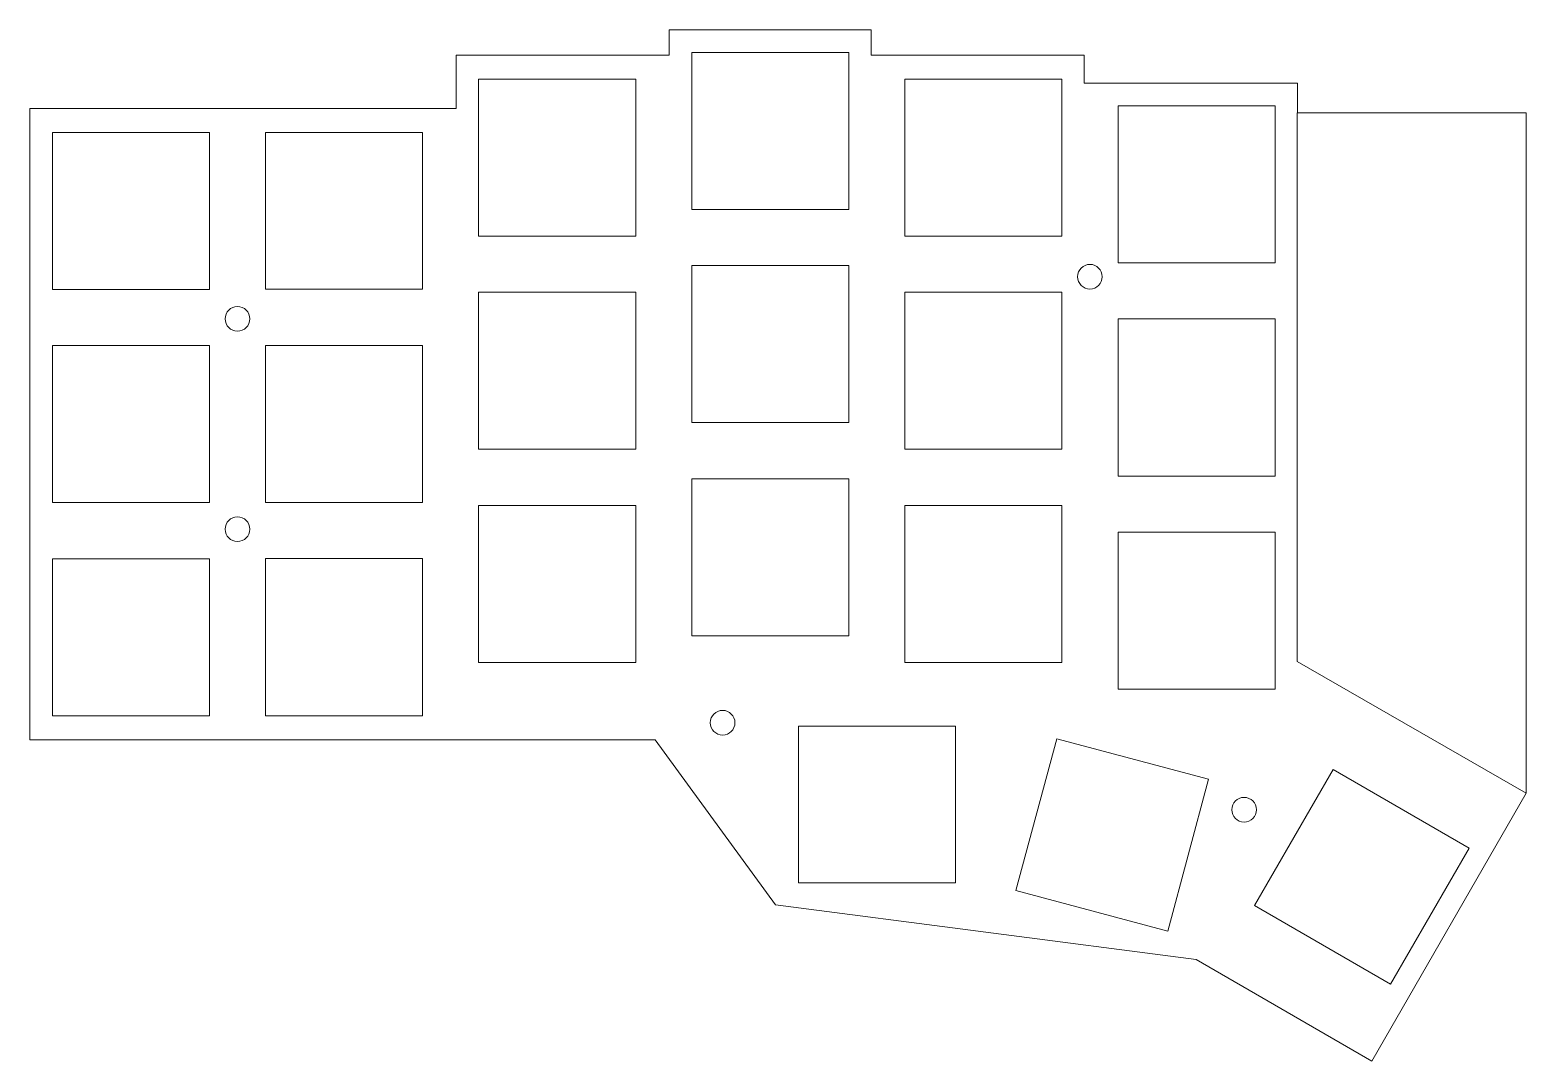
# Model space of a CAD drawing. Header units: millimetres. Extents: x 161 to 295, y -162 to -70.
import ezdxf

# ---------------------------------------------------------------- set-up
doc = ezdxf.new("R2010")
doc.units = ezdxf.units.MM
doc.header["$MEASUREMENT"] = 0
doc.layers.add('Layer 1', color=7, linetype='Continuous', lineweight=0)

# ---------------------------------------------------------------- blocks, each defined once
blk = doc.blocks.new('Block_1')
at = {"layer": 'Layer 1', "color": 250, "lineweight": 9, "true_color": 0x231f20}
for points in [[(234.2, -72.03), (234.2, -86.03), (220.2, -86.03), (220.2, -72.03)], [(215.2, -74.41), (215.2, -88.41), (201.19, -88.41), (201.19, -74.41)], [(253.2, -74.41), (253.2, -88.41), (239.2, -88.41), (239.2, -74.41)], [(272.2, -76.79), (272.2, -90.79), (258.2, -90.79), (258.2, -76.79)], [(177.2, -93.16), (163.2, -93.16), (163.2, -79.16), (177.2, -79.16)], [(196.19, -79.16), (196.19, -93.15), (182.2, -93.15), (182.2, -79.16)], [(234.2, -91.03), (234.2, -105.03), (220.2, -105.03), (220.2, -91.03)], [(215.2, -93.41), (215.2, -107.41), (201.19, -107.41), (201.19, -93.41)], [(253.2, -93.4), (253.2, -107.41), (239.2, -107.41), (239.2, -93.4)], [(272.2, -95.79), (272.2, -109.79), (258.2, -109.79), (258.2, -95.79)], [(177.2, -112.16), (163.2, -112.16), (163.2, -98.16), (177.2, -98.16)], [(196.19, -98.16), (196.19, -112.15), (182.2, -112.15), (182.2, -98.16)], [(234.2, -110.03), (234.2, -124.03), (220.2, -124.03), (220.2, -110.03)], [(215.2, -112.41), (215.2, -126.41), (201.19, -126.41), (201.19, -112.41)], [(253.2, -112.41), (253.2, -126.41), (239.2, -126.41), (239.2, -112.41)], [(272.2, -114.79), (272.2, -128.79), (258.2, -128.79), (258.2, -114.79)], [(177.2, -131.16), (163.2, -131.16), (163.2, -117.16), (177.2, -117.16)], [(196.19, -117.15), (196.19, -131.16), (182.2, -131.16), (182.2, -117.15)], [(243.72, -132.07), (243.72, -146.06), (229.72, -146.06), (229.72, -132.07)], [(266.25, -136.82), (262.63, -150.35), (249.1, -146.72), (252.73, -133.2)], [(289.5, -142.95), (282.5, -155.08), (270.37, -148.08), (277.38, -135.95)]]:
    blk.add_lwpolyline(points, close=True, dxfattribs=at)
blk = doc.blocks.new('Block_0')
at = {"layer": 'Layer 1', "color": 250, "lineweight": 9, "true_color": 0x231f20}
for p in [(274.18, -77.42), (294.58, -138.07)]:
    blk.add_line(p, (274.18, -126.31), dxfattribs=at)
blk.add_lwpolyline([(274.19, -77.42), (274.19, -74.78), (255.19, -74.78), (255.19, -72.28), (236.19, -72.28), (236.19, -70.03), (218.19, -70.03), (218.19, -72.28), (199.19, -72.28), (199.19, -77.04), (161.18, -77.04), (161.18, -133.29), (216.93, -133.29), (227.67, -148), (265.16, -152.87), (280.84, -161.93), (294.58, -138.07), (294.58, -77.42)], close=True, dxfattribs=at)
for centre in [(255.69, -92.03), (179.69, -95.78), (179.69, -114.53)]:
    blk.add_circle(centre, 1.1, dxfattribs=at)
for points in [[(224.04, -131.78), (224.04, -132.39), (223.55, -132.88), (222.94, -132.88), (222.33, -132.88), (221.84, -132.39), (221.84, -131.78), (221.84, -131.17), (222.33, -130.68), (222.94, -130.68), (223.55, -130.68), (224.04, -131.17), (224.04, -131.78)], [(270.54, -139.53), (270.54, -140.14), (270.05, -140.63), (269.44, -140.63), (268.83, -140.63), (268.34, -140.14), (268.34, -139.53), (268.34, -138.92), (268.83, -138.43), (269.44, -138.43), (270.05, -138.43), (270.54, -138.92), (270.54, -139.53)]]:
    blk.add_open_spline(points, degree=3, knots=[0, 0, 0, 0, 1, 1, 1, 2, 2, 2, 3, 3, 3, 4, 4, 4, 4], dxfattribs=at)
at = {"layer": 'Layer 1'}
blk.add_blockref('Block_1', (0, 0), dxfattribs=at)

msp = doc.modelspace()

# ---------------------------------------------------------------- block references
at = {"layer": 'Layer 1'}
msp.add_blockref('Block_0', (0, 0), dxfattribs=at)

doc.saveas('drawing.dxf')
